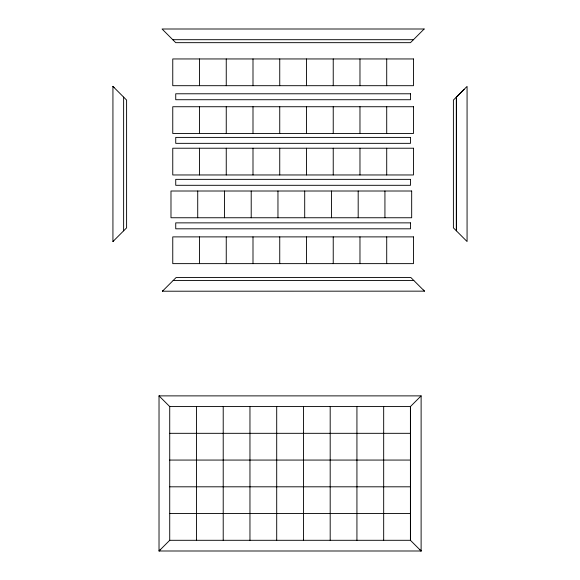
<?xml version="1.0" encoding="UTF-8"?>
<svg xmlns="http://www.w3.org/2000/svg" width="580" height="580" viewBox="0 0 580 580"><rect width="100%" height="100%" fill="white"/><g stroke="black" fill="none" stroke-linecap="round" stroke-linejoin="round"><path stroke-width="0.87" d="M420.007 549.884L421.116 550.993L421.123 395.879L159.029 395.879L159.022 551L421.116 550.993L420.783 550.659M456.373 97.106L456.373 230.825L467.067 241.526L467.067 86.406L456.373 97.106L456.373 230.825L453.4 227.853L453.4 100.079L464.101 89.378M112.933 86.413L112.933 241.534L126.6 227.86L126.6 100.079L112.933 86.413L114.043 87.522M423.414 290.094L424.473 291.153L162.436 291.211L163.248 290.399M113.745 240.722L112.933 241.526M160.138 549.884L159.029 550.993L159.362 550.659M159.841 550.181L169.722 540.299L169.722 406.573L159.029 395.879L159.58 396.437M421.116 395.879L410.423 406.573L410.423 540.299L421.116 550.993M162.436 291.211L176.11 277.544L410.865 277.544L424.473 291.153M172.76 39.694L413.46 39.694M173.137 280.51L413.83 280.517M169.722 406.573L410.423 406.573L410.423 540.299L169.722 540.299M169.722 433.318L410.423 433.318M169.722 460.063L410.423 460.063M169.722 486.809L410.423 486.809M169.722 513.554L410.423 513.554M386.715 58.95L386.715 85.695M386.715 106.734L386.715 133.48M386.715 148.219L386.715 174.964M386.715 236.887L386.715 263.632M384.932 191.008L384.932 217.754M383.677 406.573L383.677 540.299M359.97 58.95L359.97 85.695M359.97 106.734L359.97 133.48M359.97 148.219L359.97 174.964M359.97 236.887L359.97 263.632M358.186 191.008L358.186 217.754M356.932 406.573L356.932 540.299M333.232 58.95L333.232 85.695M333.232 106.734L333.232 133.48M333.232 148.219L333.232 174.964M333.232 236.887L333.232 263.632M331.448 191.008L331.448 217.754M330.187 406.573L330.187 540.299M306.486 58.95L306.486 85.695M306.486 106.734L306.486 133.48M306.486 148.219L306.486 174.964M306.486 236.887L306.486 263.632M304.703 191.008L304.703 217.754M303.442 406.573L303.442 540.299M279.741 58.95L279.741 85.695M279.741 106.734L279.741 133.48M279.741 148.219L279.741 174.964M279.741 236.887L279.741 263.632M277.958 191.008L277.958 217.754M276.704 406.573L276.704 540.299M252.996 58.95L252.996 85.695M252.996 106.734L252.996 133.48M252.996 148.219L252.996 174.964M252.996 236.887L252.996 263.632M251.213 191.008L251.213 217.754M249.958 406.573L249.958 540.299M226.251 58.95L226.251 85.695M226.251 106.734L226.251 133.48M226.251 148.219L226.251 174.964M226.251 236.887L226.251 263.632M224.467 191.008L224.467 217.754M223.213 406.573L223.213 540.299M199.506 58.95L199.506 85.695M199.506 106.734L199.506 133.48M199.506 148.219L199.506 174.964M199.506 236.887L199.506 263.632M197.722 191.008L197.722 217.754M196.468 406.573L196.468 540.299M123.627 97.106L123.627 230.833M424.154 29L410.488 42.666L175.733 42.666L162.066 29L424.154 29M413.46 58.95L172.76 58.95L172.76 85.695L413.46 85.695L413.46 58.95M410.488 93.779L175.733 93.779L175.733 99.724L410.488 99.724L410.488 93.779M413.46 106.734L172.76 106.734L172.76 133.48L413.46 133.48L413.46 106.734M410.488 137.402L175.733 137.402L175.733 143.347L410.488 143.347L410.488 137.402M413.46 148.219L172.76 148.219L172.76 174.964L413.46 174.964L413.46 148.219M410.488 179.358L175.733 179.358L175.733 185.303L410.488 185.303L410.488 179.358M411.677 191.008L170.984 191.008L170.984 217.754L411.677 217.754L411.677 191.008M410.488 222.865L175.733 222.865L175.733 228.81L410.488 228.81L410.488 222.865M413.46 236.887L172.76 236.887L172.76 263.632L413.46 263.632L413.46 236.887"/></g></svg>
